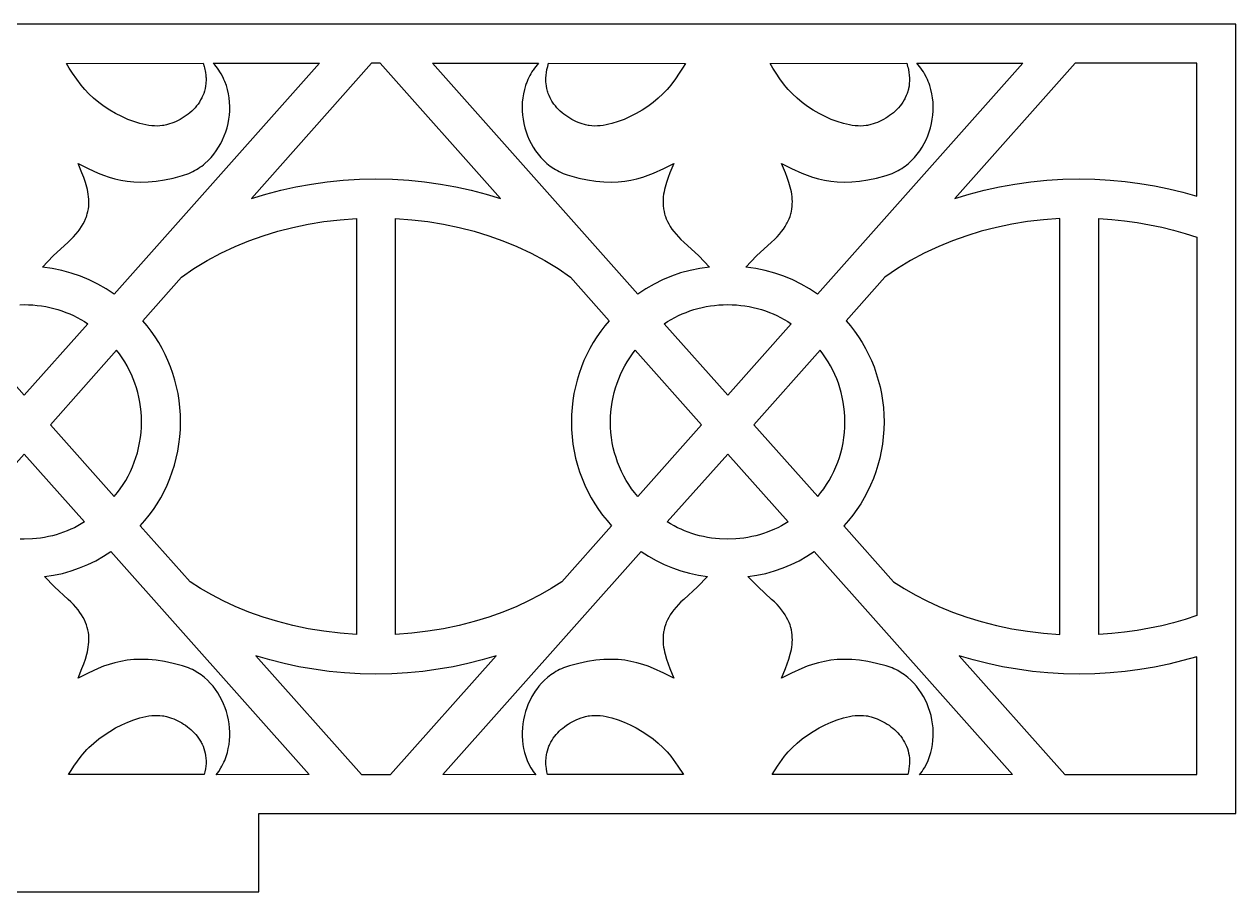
# Model space of a CAD drawing. Extents: x -831 to 1547, y -1426 to -385.
# Drawn here: x -553.04 to -506.54, y -513.42 to -480.12 of the extents above; entities that cross this region are included whole.
import ezdxf

# ---------------------------------------------------------------- set-up
doc = ezdxf.new("R2010")
doc.units = 0
doc.layers.add('CUT', color=18, linetype='CONTINUOUS')

msp = doc.modelspace()

# ---------------------------------------------------------------- linework, layer by layer
at = {"layer": 'CUT'}
for points in [[(-506.538, -480.124), (-599.538, -480.124), (-599.538, -510.424), (-562.038, -510.424), (-562.038, -513.424), (-544.038, -513.424), (-544.038, -510.424), (-506.538, -510.424)], [(-549.589, -490.488), (-549.894, -490.286), (-550.211, -490.104), (-550.541, -489.94), (-550.881, -489.797), (-551.233, -489.676), (-551.594, -489.576), (-551.963, -489.498), (-552.341, -489.444), (-551.926, -489.02), (-551.351, -488.485), (-551.243, -488.384), (-551.144, -488.284), (-551.053, -488.184), (-550.972, -488.085), (-550.934, -488.035), (-550.898, -487.986), (-550.833, -487.888), (-550.775, -487.79), (-550.725, -487.693), (-550.682, -487.596), (-550.663, -487.548), (-550.646, -487.5), (-550.637, -487.476), (-550.635, -487.47), (-550.635, -487.469), (-550.634, -487.467), (-550.634, -487.466), (-550.634, -487.464), (-550.633, -487.463), (-550.633, -487.461), (-550.632, -487.46), (-550.632, -487.458), (-550.63, -487.453), (-550.616, -487.405), (-550.592, -487.31), (-550.583, -487.262), (-550.574, -487.215), (-550.562, -487.12), (-550.556, -487.026), (-550.554, -486.933), (-550.557, -486.839), (-550.565, -486.746), (-550.577, -486.653), (-550.592, -486.561), (-550.611, -486.469), (-550.634, -486.377), (-550.687, -486.193), (-550.75, -486.01), (-550.82, -485.828), (-550.972, -485.464), (-550.588, -485.657), (-550.193, -485.836), (-549.988, -485.917), (-549.776, -485.99), (-549.556, -486.054), (-549.325, -486.106), (-549.084, -486.145), (-548.83, -486.171), (-548.561, -486.18), (-548.278, -486.172), (-547.977, -486.145), (-547.659, -486.097), (-547.32, -486.027), (-546.961, -485.933), (-546.88, -485.908), (-546.801, -485.88), (-546.723, -485.85), (-546.647, -485.816), (-546.572, -485.781), (-546.5, -485.743), (-546.429, -485.702), (-546.359, -485.659), (-546.291, -485.613), (-546.226, -485.566), (-546.161, -485.516), (-546.099, -485.464), (-545.979, -485.355), (-545.867, -485.237), (-545.814, -485.176), (-545.762, -485.113), (-545.665, -484.982), (-545.576, -484.846), (-545.495, -484.704), (-545.422, -484.557), (-545.357, -484.407), (-545.3, -484.252), (-545.253, -484.095), (-545.213, -483.935), (-545.183, -483.773), (-545.162, -483.61), (-545.15, -483.446), (-545.148, -483.281), (-545.154, -483.117), (-545.171, -482.954), (-545.198, -482.792), (-545.234, -482.632), (-545.28, -482.475), (-545.337, -482.321), (-545.37, -482.245), (-545.405, -482.17), (-545.483, -482.024), (-545.526, -481.953), (-545.571, -481.882), (-545.62, -481.814), (-545.671, -481.746), (-545.725, -481.68), (-545.782, -481.616), (-541.71, -481.624)], [(-551.411, -481.625), (-546.166, -481.623), (-546.129, -481.742), (-546.115, -481.8), (-546.101, -481.858), (-546.09, -481.915), (-546.08, -481.972), (-546.066, -482.082), (-546.062, -482.137), (-546.061, -482.164), (-546.061, -482.165), (-546.061, -482.167), (-546.061, -482.169), (-546.061, -482.17), (-546.06, -482.172), (-546.061, -482.174), (-546.06, -482.175), (-546.06, -482.177), (-546.06, -482.179), (-546.06, -482.18), (-546.06, -482.182), (-546.06, -482.184), (-546.06, -482.185), (-546.06, -482.187), (-546.06, -482.189), (-546.06, -482.19), (-546.059, -482.243), (-546.059, -482.245), (-546.059, -482.246), (-546.059, -482.248), (-546.059, -482.25), (-546.059, -482.251), (-546.059, -482.253), (-546.059, -482.255), (-546.059, -482.256), (-546.059, -482.258), (-546.059, -482.26), (-546.059, -482.261), (-546.059, -482.263), (-546.059, -482.264), (-546.059, -482.266), (-546.059, -482.268), (-546.059, -482.269), (-546.059, -482.271), (-546.059, -482.273), (-546.059, -482.274), (-546.059, -482.276), (-546.059, -482.277), (-546.059, -482.279), (-546.059, -482.281), (-546.059, -482.282), (-546.059, -482.284), (-546.059, -482.286), (-546.059, -482.287), (-546.059, -482.289), (-546.06, -482.29), (-546.059, -482.292), (-546.06, -482.294), (-546.06, -482.295), (-546.062, -482.347), (-546.064, -482.372), (-546.064, -482.374), (-546.064, -482.375), (-546.064, -482.377), (-546.064, -482.379), (-546.064, -482.38), (-546.064, -482.382), (-546.064, -482.383), (-546.065, -482.385), (-546.065, -482.387), (-546.065, -482.388), (-546.065, -482.39), (-546.065, -482.391), (-546.065, -482.393), (-546.066, -482.394), (-546.066, -482.396), (-546.066, -482.398), (-546.078, -482.497), (-546.096, -482.593), (-546.12, -482.687), (-546.149, -482.778), (-546.183, -482.865), (-546.202, -482.908), (-546.222, -482.95), (-546.266, -483.032), (-546.314, -483.111), (-546.366, -483.187), (-546.422, -483.26), (-546.481, -483.33), (-546.544, -483.396), (-546.609, -483.46), (-546.677, -483.521), (-546.748, -483.578), (-546.821, -483.632), (-546.896, -483.684), (-546.973, -483.732), (-547.051, -483.776), (-547.13, -483.818), (-547.211, -483.856), (-547.292, -483.892), (-547.373, -483.923), (-547.455, -483.952), (-547.536, -483.977), (-547.582, -483.99), (-547.63, -484.001), (-547.677, -484.01), (-547.726, -484.017), (-547.826, -484.027), (-547.929, -484.031), (-548.035, -484.029), (-548.143, -484.021), (-548.254, -484.008), (-548.366, -483.989), (-548.48, -483.965), (-548.595, -483.936), (-548.828, -483.864), (-549.063, -483.775), (-549.297, -483.67), (-549.528, -483.55), (-549.753, -483.419), (-549.97, -483.276), (-550.177, -483.125), (-550.372, -482.966), (-550.551, -482.801), (-550.713, -482.632), (-550.787, -482.546), (-550.855, -482.46), (-551.181, -482.005), (-551.307, -481.807)], [(-534.754, -486.816), (-539.371, -481.624), (-539.703, -481.624), (-544.32, -486.815), (-543.762, -486.644), (-543.191, -486.493), (-542.608, -486.364), (-542.013, -486.257), (-541.407, -486.173), (-540.793, -486.112), (-540.169, -486.075), (-539.538, -486.062), (-538.906, -486.075), (-538.282, -486.112), (-537.668, -486.173), (-537.062, -486.257), (-536.467, -486.364), (-535.883, -486.493), (-535.312, -486.644)], [(-526.733, -489.444), (-527.112, -489.495), (-527.482, -489.571), (-527.843, -489.67), (-528.194, -489.792), (-528.535, -489.935), (-528.864, -490.1), (-529.181, -490.284), (-529.485, -490.488), (-537.364, -481.624), (-533.293, -481.616), (-533.349, -481.68), (-533.404, -481.746), (-533.455, -481.814), (-533.503, -481.882), (-533.526, -481.917), (-533.549, -481.953), (-533.592, -482.024), (-533.632, -482.096), (-533.67, -482.17), (-533.705, -482.245), (-533.737, -482.321), (-533.753, -482.359), (-533.767, -482.397), (-533.794, -482.475), (-533.841, -482.632), (-533.877, -482.792), (-533.904, -482.954), (-533.92, -483.117), (-533.927, -483.281), (-533.925, -483.445), (-533.913, -483.61), (-533.892, -483.773), (-533.861, -483.935), (-533.822, -484.095), (-533.774, -484.252), (-533.718, -484.407), (-533.653, -484.557), (-533.58, -484.704), (-533.499, -484.846), (-533.409, -484.982), (-533.312, -485.113), (-533.208, -485.237), (-533.096, -485.355), (-532.976, -485.464), (-532.914, -485.516), (-532.849, -485.566), (-532.716, -485.659), (-532.646, -485.702), (-532.575, -485.743), (-532.502, -485.781), (-532.428, -485.816), (-532.352, -485.85), (-532.274, -485.88), (-532.195, -485.908), (-532.114, -485.933), (-531.754, -486.027), (-531.416, -486.097), (-531.097, -486.145), (-530.797, -486.172), (-530.513, -486.18), (-530.245, -486.171), (-529.991, -486.145), (-529.749, -486.106), (-529.519, -486.054), (-529.298, -485.99), (-529.086, -485.917), (-528.881, -485.836), (-528.486, -485.657), (-528.102, -485.464), (-528.254, -485.828), (-528.324, -486.01), (-528.387, -486.193), (-528.441, -486.377), (-528.463, -486.469), (-528.482, -486.561), (-528.498, -486.653), (-528.51, -486.746), (-528.517, -486.839), (-528.52, -486.933), (-528.519, -487.026), (-528.512, -487.12), (-528.507, -487.167), (-528.5, -487.215), (-528.482, -487.31), (-528.459, -487.405), (-528.445, -487.453), (-528.429, -487.5), (-528.393, -487.596), (-528.35, -487.693), (-528.3, -487.79), (-528.242, -487.888), (-528.177, -487.986), (-528.103, -488.085), (-528.021, -488.184), (-527.931, -488.284), (-527.832, -488.384), (-527.724, -488.485), (-527.148, -489.02)], [(-532.909, -481.623), (-527.663, -481.625), (-527.768, -481.807), (-527.894, -482.005), (-528.043, -482.223), (-528.219, -482.46), (-528.288, -482.546), (-528.362, -482.632), (-528.524, -482.801), (-528.703, -482.966), (-528.898, -483.125), (-529.104, -483.276), (-529.322, -483.419), (-529.547, -483.55), (-529.778, -483.67), (-530.012, -483.775), (-530.246, -483.864), (-530.479, -483.936), (-530.595, -483.965), (-530.708, -483.989), (-530.821, -484.008), (-530.931, -484.021), (-531.04, -484.029), (-531.145, -484.031), (-531.249, -484.027), (-531.349, -484.017), (-531.397, -484.01), (-531.445, -484.001), (-531.492, -483.99), (-531.538, -483.977), (-531.62, -483.952), (-531.701, -483.923), (-531.783, -483.892), (-531.864, -483.856), (-531.944, -483.818), (-532.023, -483.776), (-532.102, -483.732), (-532.178, -483.683), (-532.253, -483.632), (-532.326, -483.578), (-532.397, -483.521), (-532.466, -483.46), (-532.531, -483.396), (-532.594, -483.33), (-532.653, -483.26), (-532.709, -483.187), (-532.76, -483.111), (-532.785, -483.072), (-532.809, -483.032), (-532.852, -482.95), (-532.891, -482.865), (-532.926, -482.778), (-532.941, -482.733), (-532.954, -482.687), (-532.979, -482.593), (-532.997, -482.497), (-533.009, -482.398), (-533.013, -482.347), (-533.014, -482.321), (-533.015, -482.295), (-533.015, -482.19), (-533.008, -482.082), (-532.994, -481.972), (-532.974, -481.858), (-532.945, -481.742)], [(-522.591, -490.488), (-522.895, -490.286), (-523.212, -490.104), (-523.542, -489.94), (-523.882, -489.797), (-524.234, -489.676), (-524.595, -489.576), (-524.964, -489.498), (-525.342, -489.444), (-524.927, -489.02), (-524.352, -488.485), (-524.244, -488.384), (-524.145, -488.284), (-524.054, -488.184), (-523.973, -488.085), (-523.899, -487.986), (-523.834, -487.888), (-523.776, -487.79), (-523.75, -487.742), (-523.726, -487.693), (-523.683, -487.596), (-523.646, -487.5), (-523.617, -487.405), (-523.604, -487.357), (-523.593, -487.31), (-523.575, -487.215), (-523.563, -487.12), (-523.557, -487.026), (-523.555, -486.933), (-523.558, -486.839), (-523.566, -486.746), (-523.578, -486.653), (-523.593, -486.561), (-523.613, -486.469), (-523.635, -486.377), (-523.688, -486.193), (-523.752, -486.01), (-523.822, -485.828), (-523.974, -485.464), (-523.59, -485.657), (-523.195, -485.836), (-522.99, -485.917), (-522.777, -485.99), (-522.557, -486.054), (-522.326, -486.106), (-522.085, -486.145), (-521.831, -486.171), (-521.562, -486.18), (-521.279, -486.172), (-520.979, -486.145), (-520.66, -486.097), (-520.322, -486.027), (-519.962, -485.933), (-519.881, -485.908), (-519.802, -485.88), (-519.724, -485.85), (-519.648, -485.816), (-519.573, -485.781), (-519.501, -485.743), (-519.43, -485.702), (-519.36, -485.659), (-519.292, -485.613), (-519.226, -485.566), (-519.1, -485.464), (-518.98, -485.355), (-518.923, -485.297), (-518.868, -485.237), (-518.763, -485.113), (-518.666, -484.982), (-518.577, -484.846), (-518.496, -484.704), (-518.423, -484.557), (-518.358, -484.407), (-518.302, -484.252), (-518.253, -484.095), (-518.214, -483.935), (-518.184, -483.773), (-518.163, -483.61), (-518.151, -483.446), (-518.149, -483.281), (-518.156, -483.117), (-518.172, -482.954), (-518.198, -482.792), (-518.235, -482.632), (-518.281, -482.475), (-518.309, -482.397), (-518.338, -482.321), (-518.371, -482.245), (-518.406, -482.17), (-518.484, -482.024), (-518.527, -481.953), (-518.573, -481.882), (-518.621, -481.814), (-518.672, -481.746), (-518.726, -481.68), (-518.783, -481.616), (-514.711, -481.624)], [(-524.412, -481.625), (-519.167, -481.623), (-519.131, -481.742), (-519.115, -481.8), (-519.103, -481.858), (-519.082, -481.972), (-519.068, -482.082), (-519.061, -482.19), (-519.06, -482.217), (-519.06, -482.243), (-519.061, -482.295), (-519.067, -482.398), (-519.069, -482.423), (-519.07, -482.424), (-519.07, -482.426), (-519.07, -482.427), (-519.07, -482.429), (-519.07, -482.43), (-519.071, -482.432), (-519.071, -482.434), (-519.071, -482.435), (-519.071, -482.437), (-519.071, -482.438), (-519.071, -482.44), (-519.072, -482.441), (-519.072, -482.443), (-519.072, -482.444), (-519.072, -482.446), (-519.073, -482.448), (-519.073, -482.449), (-519.073, -482.451), (-519.073, -482.452), (-519.073, -482.454), (-519.073, -482.455), (-519.074, -482.457), (-519.074, -482.458), (-519.074, -482.46), (-519.074, -482.462), (-519.074, -482.463), (-519.074, -482.465), (-519.075, -482.466), (-519.075, -482.468), (-519.075, -482.469), (-519.075, -482.471), (-519.076, -482.472), (-519.079, -482.497), (-519.088, -482.546), (-519.092, -482.57), (-519.094, -482.576), (-519.094, -482.577), (-519.094, -482.579), (-519.094, -482.58), (-519.095, -482.582), (-519.096, -482.587), (-519.096, -482.589), (-519.097, -482.59), (-519.097, -482.592), (-519.098, -482.593), (-519.103, -482.617), (-519.103, -482.619), (-519.104, -482.62), (-519.104, -482.622), (-519.104, -482.623), (-519.104, -482.624), (-519.105, -482.626), (-519.105, -482.627), (-519.106, -482.629), (-519.106, -482.63), (-519.106, -482.632), (-519.107, -482.633), (-519.107, -482.635), (-519.107, -482.636), (-519.108, -482.638), (-519.108, -482.639), (-519.109, -482.641), (-519.115, -482.664), (-519.121, -482.687), (-519.128, -482.71), (-519.135, -482.733), (-519.135, -482.734), (-519.136, -482.736), (-519.136, -482.737), (-519.137, -482.738), (-519.137, -482.74), (-519.138, -482.741), (-519.138, -482.743), (-519.139, -482.744), (-519.139, -482.745), (-519.14, -482.747), (-519.14, -482.748), (-519.141, -482.75), (-519.141, -482.751), (-519.142, -482.753), (-519.142, -482.754), (-519.143, -482.755), (-519.143, -482.757), (-519.144, -482.758), (-519.144, -482.76), (-519.145, -482.761), (-519.145, -482.762), (-519.145, -482.764), (-519.146, -482.765), (-519.146, -482.767), (-519.147, -482.768), (-519.147, -482.769), (-519.148, -482.771), (-519.148, -482.772), (-519.149, -482.773), (-519.149, -482.775), (-519.15, -482.776), (-519.15, -482.778), (-519.185, -482.865), (-519.224, -482.95), (-519.245, -482.992), (-519.267, -483.032), (-519.315, -483.111), (-519.367, -483.187), (-519.423, -483.26), (-519.482, -483.33), (-519.545, -483.396), (-519.61, -483.46), (-519.679, -483.521), (-519.749, -483.578), (-519.822, -483.632), (-519.897, -483.684), (-519.974, -483.732), (-520.052, -483.776), (-520.132, -483.818), (-520.212, -483.856), (-520.293, -483.892), (-520.374, -483.923), (-520.456, -483.952), (-520.538, -483.977), (-520.583, -483.99), (-520.631, -484.001), (-520.678, -484.01), (-520.727, -484.017), (-520.827, -484.027), (-520.93, -484.031), (-521.036, -484.029), (-521.144, -484.021), (-521.255, -484.008), (-521.367, -483.989), (-521.481, -483.965), (-521.597, -483.936), (-521.83, -483.864), (-522.064, -483.775), (-522.298, -483.67), (-522.529, -483.55), (-522.754, -483.419), (-522.971, -483.276), (-523.178, -483.125), (-523.373, -482.966), (-523.552, -482.801), (-523.714, -482.632), (-523.788, -482.546), (-523.856, -482.46), (-524.032, -482.223), (-524.182, -482.005), (-524.308, -481.807)], [(-508.037, -486.726), (-508.038, -481.624), (-512.704, -481.624), (-517.322, -486.816), (-516.764, -486.644), (-516.192, -486.493), (-515.609, -486.364), (-515.014, -486.257), (-514.408, -486.173), (-513.793, -486.112), (-513.169, -486.075), (-512.538, -486.062), (-511.946, -486.073), (-511.362, -486.106), (-510.785, -486.159), (-510.216, -486.233), (-509.656, -486.328), (-509.105, -486.441), (-508.566, -486.574)], [(-540.288, -503.544), (-540.916, -503.498), (-541.532, -503.425), (-542.136, -503.327), (-542.727, -503.203), (-543.304, -503.055), (-543.865, -502.883), (-544.411, -502.689), (-544.938, -502.472), (-545.397, -502.26), (-545.839, -502.03), (-546.266, -501.786), (-546.674, -501.525), (-548.581, -499.379), (-548.404, -499.178), (-548.237, -498.969), (-548.08, -498.752), (-547.932, -498.528), (-547.795, -498.297), (-547.668, -498.06), (-547.552, -497.816), (-547.447, -497.566), (-547.353, -497.31), (-547.271, -497.049), (-547.201, -496.783), (-547.142, -496.512), (-547.097, -496.237), (-547.063, -495.958), (-547.043, -495.675), (-547.037, -495.388), (-547.043, -495.111), (-547.062, -494.837), (-547.093, -494.567), (-547.135, -494.301), (-547.19, -494.038), (-547.256, -493.78), (-547.333, -493.527), (-547.421, -493.279), (-547.52, -493.036), (-547.629, -492.798), (-547.748, -492.567), (-547.877, -492.341), (-548.016, -492.122), (-548.164, -491.909), (-548.321, -491.704), (-548.487, -491.506), (-547.001, -489.831), (-546.523, -489.503), (-546.019, -489.197), (-545.49, -488.914), (-544.938, -488.656), (-544.411, -488.439), (-543.866, -488.244), (-543.304, -488.073), (-542.727, -487.924), (-542.136, -487.801), (-541.532, -487.702), (-540.916, -487.63), (-540.288, -487.584)], [(-538.788, -503.544), (-538.788, -487.584), (-538.16, -487.63), (-537.544, -487.702), (-536.939, -487.801), (-536.348, -487.924), (-535.771, -488.073), (-535.21, -488.245), (-534.665, -488.439), (-534.137, -488.656), (-533.584, -488.915), (-533.055, -489.198), (-532.55, -489.505), (-532.071, -489.833), (-530.587, -491.506), (-530.753, -491.704), (-530.911, -491.909), (-531.059, -492.122), (-531.198, -492.341), (-531.327, -492.566), (-531.446, -492.798), (-531.555, -493.036), (-531.654, -493.279), (-531.742, -493.527), (-531.819, -493.78), (-531.885, -494.038), (-531.939, -494.301), (-531.982, -494.567), (-532.013, -494.837), (-532.032, -495.111), (-532.038, -495.388), (-532.031, -495.675), (-532.011, -495.958), (-531.978, -496.237), (-531.932, -496.512), (-531.874, -496.783), (-531.804, -497.049), (-531.721, -497.31), (-531.627, -497.566), (-531.522, -497.816), (-531.406, -498.06), (-531.279, -498.297), (-531.142, -498.528), (-530.995, -498.752), (-530.837, -498.969), (-530.67, -499.178), (-530.494, -499.379), (-532.399, -501.524), (-532.808, -501.784), (-533.235, -502.03), (-533.678, -502.259), (-534.137, -502.472), (-534.665, -502.689), (-535.21, -502.883), (-535.771, -503.055), (-536.348, -503.203), (-536.939, -503.327), (-537.544, -503.425), (-538.16, -503.498)], [(-513.288, -503.544), (-513.288, -487.584), (-513.916, -487.63), (-514.532, -487.702), (-515.136, -487.801), (-515.727, -487.924), (-516.304, -488.073), (-516.865, -488.245), (-517.411, -488.439), (-517.938, -488.656), (-518.491, -488.915), (-519.021, -489.198), (-519.526, -489.505), (-520.004, -489.833), (-521.488, -491.506), (-521.322, -491.704), (-521.165, -491.909), (-521.017, -492.122), (-520.878, -492.341), (-520.749, -492.567), (-520.63, -492.798), (-520.521, -493.036), (-520.422, -493.279), (-520.334, -493.527), (-520.257, -493.78), (-520.191, -494.038), (-520.137, -494.301), (-520.094, -494.567), (-520.063, -494.837), (-520.044, -495.111), (-520.038, -495.388), (-520.044, -495.675), (-520.065, -495.958), (-520.098, -496.237), (-520.144, -496.512), (-520.202, -496.783), (-520.272, -497.049), (-520.354, -497.31), (-520.448, -497.566), (-520.553, -497.816), (-520.669, -498.06), (-520.796, -498.297), (-520.934, -498.528), (-521.081, -498.752), (-521.239, -498.969), (-521.405, -499.178), (-521.582, -499.379), (-519.677, -501.524), (-519.267, -501.784), (-518.841, -502.03), (-518.397, -502.259), (-517.938, -502.472), (-517.411, -502.689), (-516.866, -502.883), (-516.304, -503.055), (-515.727, -503.203), (-515.136, -503.327), (-514.532, -503.425), (-513.916, -503.498)], [(-511.788, -487.583), (-511.292, -487.617), (-510.802, -487.668), (-510.32, -487.735), (-509.846, -487.818), (-509.38, -487.917), (-508.923, -488.031), (-508.475, -488.16), (-508.037, -488.303), (-508.037, -502.825), (-508.475, -502.968), (-508.923, -503.097), (-509.38, -503.211), (-509.846, -503.309), (-510.32, -503.393), (-510.802, -503.46), (-511.292, -503.51), (-511.788, -503.544)], [(-528.477, -491.622), (-528.345, -491.537), (-528.209, -491.456), (-528.07, -491.381), (-527.928, -491.31), (-527.784, -491.244), (-527.636, -491.184), (-527.486, -491.129), (-527.334, -491.08), (-527.179, -491.036), (-527.022, -490.997), (-526.862, -490.964), (-526.701, -490.937), (-526.538, -490.916), (-526.373, -490.901), (-526.206, -490.891), (-526.038, -490.888), (-525.87, -490.891), (-525.703, -490.901), (-525.538, -490.916), (-525.375, -490.937), (-525.213, -490.964), (-525.054, -490.997), (-524.897, -491.036), (-524.742, -491.08), (-524.589, -491.129), (-524.439, -491.184), (-524.292, -491.244), (-524.147, -491.31), (-524.006, -491.381), (-523.867, -491.456), (-523.731, -491.537), (-523.599, -491.622), (-526.038, -494.366)], [(-549.49, -492.634), (-552.033, -495.495), (-549.583, -498.252), (-549.463, -498.104), (-549.349, -497.952), (-549.243, -497.794), (-549.142, -497.632), (-549.049, -497.465), (-548.963, -497.294), (-548.885, -497.119), (-548.814, -496.94), (-548.75, -496.757), (-548.695, -496.57), (-548.647, -496.38), (-548.608, -496.187), (-548.577, -495.991), (-548.555, -495.793), (-548.541, -495.592), (-548.537, -495.388), (-548.541, -495.194), (-548.553, -495.002), (-548.573, -494.813), (-548.601, -494.626), (-548.637, -494.441), (-548.68, -494.259), (-548.731, -494.081), (-548.789, -493.905), (-548.853, -493.733), (-548.925, -493.564), (-549.003, -493.399), (-549.088, -493.237), (-549.179, -493.08), (-549.277, -492.927), (-549.38, -492.778)], [(-529.492, -498.252), (-529.612, -498.104), (-529.725, -497.952), (-529.832, -497.794), (-529.932, -497.632), (-530.025, -497.465), (-530.111, -497.294), (-530.19, -497.119), (-530.261, -496.94), (-530.324, -496.757), (-530.38, -496.57), (-530.427, -496.38), (-530.467, -496.187), (-530.498, -495.991), (-530.52, -495.793), (-530.533, -495.592), (-530.538, -495.388), (-530.534, -495.194), (-530.521, -495.002), (-530.501, -494.813), (-530.473, -494.626), (-530.438, -494.441), (-530.394, -494.259), (-530.344, -494.081), (-530.286, -493.905), (-530.221, -493.733), (-530.15, -493.564), (-530.072, -493.399), (-529.987, -493.237), (-529.895, -493.08), (-529.798, -492.927), (-529.694, -492.778), (-529.585, -492.634), (-527.041, -495.495)], [(-522.491, -492.634), (-525.034, -495.495), (-522.584, -498.252), (-522.464, -498.104), (-522.351, -497.952), (-522.244, -497.794), (-522.144, -497.632), (-522.05, -497.465), (-521.964, -497.294), (-521.886, -497.119), (-521.815, -496.94), (-521.751, -496.757), (-521.696, -496.57), (-521.648, -496.38), (-521.609, -496.187), (-521.578, -495.991), (-521.556, -495.793), (-521.542, -495.592), (-521.538, -495.388), (-521.542, -495.194), (-521.554, -495.002), (-521.574, -494.813), (-521.603, -494.626), (-521.638, -494.441), (-521.681, -494.259), (-521.732, -494.081), (-521.79, -493.905), (-521.854, -493.733), (-521.926, -493.564), (-522.004, -493.399), (-522.089, -493.237), (-522.18, -493.08), (-522.278, -492.927), (-522.381, -492.778)], [(-523.721, -499.23), (-523.848, -499.307), (-523.979, -499.38), (-524.112, -499.448), (-524.247, -499.511), (-524.525, -499.624), (-524.668, -499.673), (-524.812, -499.717), (-524.959, -499.757), (-525.108, -499.791), (-525.259, -499.82), (-525.412, -499.845), (-525.722, -499.877), (-526.038, -499.888), (-526.354, -499.877), (-526.51, -499.864), (-526.664, -499.845), (-526.816, -499.82), (-526.967, -499.791), (-527.116, -499.757), (-527.263, -499.717), (-527.408, -499.673), (-527.551, -499.624), (-527.691, -499.57), (-527.829, -499.511), (-527.964, -499.448), (-528.097, -499.38), (-528.227, -499.307), (-528.355, -499.23), (-526.038, -496.624)], [(-552.261, -501.326), (-551.913, -501.274), (-551.572, -501.201), (-551.239, -501.108), (-550.913, -500.996), (-550.598, -500.865), (-550.292, -500.715), (-549.996, -500.548), (-549.712, -500.365), (-542.103, -508.924), (-545.669, -508.936), (-545.62, -508.871), (-545.573, -508.804), (-545.487, -508.667), (-545.447, -508.597), (-545.411, -508.526), (-545.376, -508.454), (-545.344, -508.381), (-545.315, -508.307), (-545.288, -508.232), (-545.241, -508.08), (-545.204, -507.926), (-545.176, -507.769), (-545.158, -507.612), (-545.149, -507.453), (-545.148, -507.294), (-545.157, -507.135), (-545.174, -506.976), (-545.199, -506.819), (-545.233, -506.663), (-545.276, -506.509), (-545.326, -506.358), (-545.384, -506.21), (-545.451, -506.066), (-545.525, -505.926), (-545.606, -505.79), (-545.695, -505.66), (-545.791, -505.535), (-545.895, -505.417), (-546.005, -505.305), (-546.122, -505.2), (-546.183, -505.151), (-546.246, -505.103), (-546.376, -505.014), (-546.513, -504.934), (-546.584, -504.898), (-546.656, -504.864), (-546.73, -504.832), (-546.806, -504.803), (-546.883, -504.776), (-546.961, -504.752), (-547.32, -504.658), (-547.659, -504.587), (-547.977, -504.54), (-548.277, -504.512), (-548.561, -504.504), (-548.83, -504.514), (-549.084, -504.539), (-549.325, -504.579), (-549.556, -504.631), (-549.776, -504.694), (-549.989, -504.767), (-550.194, -504.848), (-550.589, -505.028), (-550.972, -505.22), (-550.82, -504.856), (-550.75, -504.674), (-550.687, -504.491), (-550.634, -504.308), (-550.612, -504.216), (-550.592, -504.123), (-550.577, -504.031), (-550.565, -503.938), (-550.557, -503.845), (-550.554, -503.752), (-550.556, -503.658), (-550.562, -503.564), (-550.574, -503.47), (-550.592, -503.375), (-550.616, -503.28), (-550.645, -503.184), (-550.682, -503.088), (-550.725, -502.991), (-550.775, -502.894), (-550.833, -502.797), (-550.898, -502.699), (-550.972, -502.6), (-551.053, -502.501), (-551.144, -502.401), (-551.243, -502.3), (-551.351, -502.199), (-551.871, -501.718)], [(-529.363, -500.365), (-529.078, -500.547), (-528.783, -500.713), (-528.477, -500.861), (-528.161, -500.992), (-527.836, -501.104), (-527.502, -501.198), (-527.161, -501.272), (-526.813, -501.326), (-527.203, -501.718), (-527.723, -502.199), (-527.832, -502.3), (-527.931, -502.401), (-528.021, -502.501), (-528.103, -502.6), (-528.177, -502.699), (-528.242, -502.797), (-528.3, -502.894), (-528.35, -502.991), (-528.393, -503.088), (-528.412, -503.136), (-528.429, -503.184), (-528.459, -503.28), (-528.482, -503.375), (-528.492, -503.422), (-528.496, -503.446), (-528.5, -503.47), (-528.512, -503.564), (-528.519, -503.658), (-528.52, -503.752), (-528.517, -503.845), (-528.51, -503.938), (-528.498, -504.031), (-528.482, -504.123), (-528.463, -504.216), (-528.441, -504.308), (-528.387, -504.491), (-528.324, -504.674), (-528.254, -504.856), (-528.102, -505.22), (-528.486, -505.028), (-528.881, -504.848), (-529.086, -504.767), (-529.298, -504.694), (-529.519, -504.631), (-529.749, -504.579), (-529.991, -504.539), (-530.245, -504.514), (-530.513, -504.504), (-530.797, -504.512), (-531.097, -504.54), (-531.416, -504.588), (-531.754, -504.658), (-532.114, -504.752), (-532.192, -504.776), (-532.269, -504.803), (-532.344, -504.832), (-532.418, -504.864), (-532.49, -504.898), (-532.561, -504.934), (-532.63, -504.973), (-532.698, -505.014), (-532.764, -505.058), (-532.828, -505.103), (-532.891, -505.151), (-532.952, -505.2), (-533.07, -505.305), (-533.18, -505.417), (-533.283, -505.535), (-533.379, -505.66), (-533.425, -505.724), (-533.468, -505.79), (-533.55, -505.926), (-533.624, -506.066), (-533.69, -506.21), (-533.749, -506.358), (-533.799, -506.509), (-533.841, -506.663), (-533.875, -506.819), (-533.901, -506.976), (-533.918, -507.135), (-533.926, -507.294), (-533.926, -507.453), (-533.917, -507.612), (-533.898, -507.769), (-533.87, -507.926), (-533.833, -508.08), (-533.786, -508.232), (-533.73, -508.381), (-533.664, -508.526), (-533.588, -508.667), (-533.546, -508.737), (-533.502, -508.804), (-533.455, -508.871), (-533.405, -508.936), (-536.971, -508.924)], [(-525.262, -501.326), (-524.914, -501.274), (-524.573, -501.201), (-524.239, -501.108), (-523.915, -500.996), (-523.599, -500.865), (-523.293, -500.715), (-522.997, -500.548), (-522.713, -500.365), (-515.104, -508.924), (-518.671, -508.936), (-518.621, -508.871), (-518.574, -508.804), (-518.53, -508.736), (-518.488, -508.667), (-518.412, -508.526), (-518.345, -508.381), (-518.316, -508.307), (-518.289, -508.232), (-518.242, -508.08), (-518.205, -507.926), (-518.177, -507.769), (-518.159, -507.612), (-518.15, -507.453), (-518.149, -507.294), (-518.157, -507.135), (-518.175, -506.976), (-518.2, -506.819), (-518.234, -506.663), (-518.277, -506.509), (-518.327, -506.358), (-518.385, -506.21), (-518.452, -506.066), (-518.526, -505.926), (-518.607, -505.79), (-518.696, -505.66), (-518.792, -505.535), (-518.896, -505.417), (-519.006, -505.305), (-519.123, -505.2), (-519.184, -505.151), (-519.247, -505.103), (-519.377, -505.014), (-519.514, -504.934), (-519.585, -504.898), (-519.657, -504.864), (-519.731, -504.832), (-519.807, -504.803), (-519.884, -504.776), (-519.962, -504.752), (-520.321, -504.658), (-520.659, -504.587), (-520.978, -504.54), (-521.279, -504.512), (-521.562, -504.504), (-521.83, -504.514), (-522.085, -504.539), (-522.326, -504.579), (-522.557, -504.631), (-522.777, -504.694), (-522.99, -504.767), (-523.195, -504.848), (-523.59, -505.028), (-523.974, -505.22), (-523.821, -504.856), (-523.751, -504.674), (-523.689, -504.491), (-523.635, -504.308), (-523.612, -504.216), (-523.593, -504.123), (-523.578, -504.031), (-523.566, -503.938), (-523.558, -503.845), (-523.555, -503.752), (-523.557, -503.658), (-523.563, -503.564), (-523.576, -503.47), (-523.593, -503.375), (-523.617, -503.28), (-523.624, -503.256), (-523.631, -503.232), (-523.646, -503.184), (-523.683, -503.088), (-523.726, -502.991), (-523.776, -502.894), (-523.834, -502.797), (-523.899, -502.699), (-523.973, -502.6), (-524.054, -502.501), (-524.145, -502.401), (-524.244, -502.3), (-524.352, -502.199), (-524.872, -501.718)], [(-544.15, -504.367), (-540.096, -508.924), (-538.978, -508.924), (-534.924, -504.367), (-535.464, -504.526), (-536.017, -504.666), (-536.58, -504.786), (-537.154, -504.885), (-537.738, -504.963), (-538.33, -505.02), (-538.93, -505.054), (-539.538, -505.065), (-540.145, -505.054), (-540.745, -505.02), (-541.337, -504.963), (-541.921, -504.885), (-542.494, -504.786), (-543.058, -504.666), (-543.61, -504.526)], [(-517.152, -504.367), (-513.098, -508.924), (-508.038, -508.924), (-508.037, -504.402), (-508.566, -504.553), (-509.105, -504.686), (-509.656, -504.8), (-510.216, -504.894), (-510.785, -504.968), (-511.362, -505.022), (-511.946, -505.055), (-512.538, -505.065), (-513.145, -505.054), (-513.745, -505.02), (-514.338, -504.963), (-514.921, -504.885), (-515.495, -504.786), (-516.059, -504.666), (-516.612, -504.526)], [(-546.125, -508.927), (-551.334, -508.924), (-551.238, -508.767), (-551.127, -508.599), (-550.855, -508.224), (-550.787, -508.138), (-550.713, -508.052), (-550.634, -507.967), (-550.551, -507.883), (-550.371, -507.718), (-550.177, -507.559), (-549.97, -507.408), (-549.753, -507.266), (-549.528, -507.134), (-549.297, -507.015), (-549.063, -506.91), (-548.828, -506.82), (-548.595, -506.748), (-548.48, -506.719), (-548.366, -506.695), (-548.254, -506.677), (-548.143, -506.663), (-548.035, -506.655), (-547.929, -506.653), (-547.826, -506.657), (-547.726, -506.667), (-547.677, -506.675), (-547.629, -506.684), (-547.582, -506.695), (-547.536, -506.707), (-547.458, -506.731), (-547.379, -506.759), (-547.3, -506.789), (-547.222, -506.823), (-547.145, -506.859), (-547.068, -506.899), (-546.992, -506.941), (-546.918, -506.987), (-546.845, -507.035), (-546.774, -507.087), (-546.705, -507.141), (-546.638, -507.198), (-546.573, -507.258), (-546.512, -507.321), (-546.453, -507.387), (-546.397, -507.456), (-546.345, -507.527), (-546.296, -507.602), (-546.251, -507.679), (-546.23, -507.718), (-546.211, -507.758), (-546.174, -507.841), (-546.142, -507.926), (-546.115, -508.014), (-546.093, -508.105), (-546.076, -508.199), (-546.065, -508.295), (-546.059, -508.393), (-546.059, -508.444), (-546.06, -508.495), (-546.066, -508.599), (-546.079, -508.706), (-546.099, -508.815)], [(-527.74, -508.924), (-532.949, -508.926), (-532.963, -508.87), (-532.976, -508.815), (-532.995, -508.705), (-533.008, -508.599), (-533.012, -508.546), (-533.012, -508.545), (-533.012, -508.543), (-533.013, -508.542), (-533.013, -508.54), (-533.013, -508.538), (-533.013, -508.537), (-533.013, -508.535), (-533.013, -508.533), (-533.013, -508.532), (-533.013, -508.53), (-533.013, -508.529), (-533.013, -508.527), (-533.013, -508.525), (-533.014, -508.524), (-533.014, -508.522), (-533.014, -508.521), (-533.014, -508.519), (-533.014, -508.517), (-533.014, -508.516), (-533.014, -508.514), (-533.014, -508.512), (-533.014, -508.511), (-533.014, -508.509), (-533.014, -508.508), (-533.015, -508.495), (-533.015, -508.493), (-533.015, -508.492), (-533.015, -508.49), (-533.015, -508.488), (-533.015, -508.482), (-533.015, -508.48), (-533.015, -508.479), (-533.015, -508.477), (-533.015, -508.476), (-533.015, -508.472), (-533.015, -508.471), (-533.015, -508.469), (-533.016, -508.468), (-533.015, -508.466), (-533.015, -508.464), (-533.015, -508.463), (-533.016, -508.461), (-533.016, -508.46), (-533.016, -508.458), (-533.015, -508.456), (-533.015, -508.455), (-533.015, -508.453), (-533.015, -508.452), (-533.016, -508.45), (-533.016, -508.448), (-533.016, -508.447), (-533.016, -508.445), (-533.016, -508.444), (-533.016, -508.418), (-533.015, -508.393), (-533.009, -508.295), (-533.005, -508.246), (-532.998, -508.199), (-532.99, -508.151), (-532.981, -508.105), (-532.959, -508.014), (-532.932, -507.926), (-532.9, -507.841), (-532.883, -507.799), (-532.864, -507.758), (-532.823, -507.679), (-532.778, -507.602), (-532.73, -507.527), (-532.677, -507.456), (-532.622, -507.387), (-532.563, -507.321), (-532.501, -507.258), (-532.437, -507.198), (-532.37, -507.141), (-532.301, -507.087), (-532.229, -507.035), (-532.157, -506.987), (-532.082, -506.941), (-532.007, -506.899), (-531.93, -506.859), (-531.852, -506.823), (-531.695, -506.759), (-531.538, -506.707), (-531.492, -506.695), (-531.445, -506.684), (-531.397, -506.675), (-531.348, -506.667), (-531.249, -506.657), (-531.145, -506.653), (-531.04, -506.655), (-530.931, -506.663), (-530.821, -506.677), (-530.708, -506.695), (-530.594, -506.719), (-530.479, -506.748), (-530.246, -506.82), (-530.012, -506.91), (-529.778, -507.015), (-529.547, -507.134), (-529.322, -507.266), (-529.104, -507.408), (-528.897, -507.559), (-528.703, -507.718), (-528.524, -507.883), (-528.362, -508.052), (-528.288, -508.138), (-528.219, -508.224), (-527.947, -508.599)], [(-519.126, -508.927), (-524.335, -508.924), (-524.128, -508.599), (-523.856, -508.224), (-523.788, -508.138), (-523.714, -508.052), (-523.552, -507.883), (-523.373, -507.718), (-523.178, -507.559), (-522.971, -507.408), (-522.754, -507.266), (-522.529, -507.134), (-522.298, -507.015), (-522.064, -506.91), (-521.83, -506.82), (-521.596, -506.748), (-521.481, -506.719), (-521.367, -506.695), (-521.255, -506.677), (-521.144, -506.663), (-521.036, -506.655), (-520.93, -506.653), (-520.827, -506.657), (-520.727, -506.667), (-520.678, -506.675), (-520.63, -506.684), (-520.583, -506.695), (-520.537, -506.707), (-520.459, -506.731), (-520.38, -506.759), (-520.302, -506.789), (-520.223, -506.823), (-520.069, -506.899), (-519.993, -506.941), (-519.919, -506.987), (-519.846, -507.035), (-519.775, -507.087), (-519.706, -507.141), (-519.639, -507.198), (-519.574, -507.258), (-519.513, -507.321), (-519.454, -507.387), (-519.398, -507.456), (-519.346, -507.527), (-519.297, -507.602), (-519.252, -507.679), (-519.211, -507.758), (-519.175, -507.841), (-519.143, -507.926), (-519.116, -508.014), (-519.094, -508.105), (-519.077, -508.199), (-519.066, -508.295), (-519.062, -508.344), (-519.06, -508.393), (-519.06, -508.444), (-519.061, -508.495), (-519.067, -508.599), (-519.08, -508.706), (-519.1, -508.815)]]:
    msp.add_lwpolyline(points, close=True, dxfattribs=at)
for points in [[(-553.205, -490.891), (-553.037, -490.888), (-552.868, -490.891), (-552.702, -490.901), (-552.537, -490.916), (-552.374, -490.937), (-552.212, -490.964), (-552.053, -490.997), (-551.896, -491.036), (-551.741, -491.08), (-551.588, -491.129), (-551.438, -491.184), (-551.291, -491.244), (-551.146, -491.31), (-551.005, -491.381), (-550.866, -491.456), (-550.73, -491.537), (-550.598, -491.622), (-553.037, -494.366), (-555.476, -491.622)], [(-555.354, -499.23), (-553.037, -496.624), (-550.72, -499.23), (-550.847, -499.307), (-550.978, -499.38), (-551.11, -499.448), (-551.246, -499.511), (-551.384, -499.57), (-551.524, -499.624), (-551.812, -499.717), (-551.958, -499.757), (-552.107, -499.791), (-552.258, -499.82), (-552.411, -499.845), (-552.565, -499.864), (-552.721, -499.877), (-553.037, -499.888), (-553.196, -499.885)]]:
    msp.add_lwpolyline(points, dxfattribs=at)

doc.saveas('drawing.dxf')
